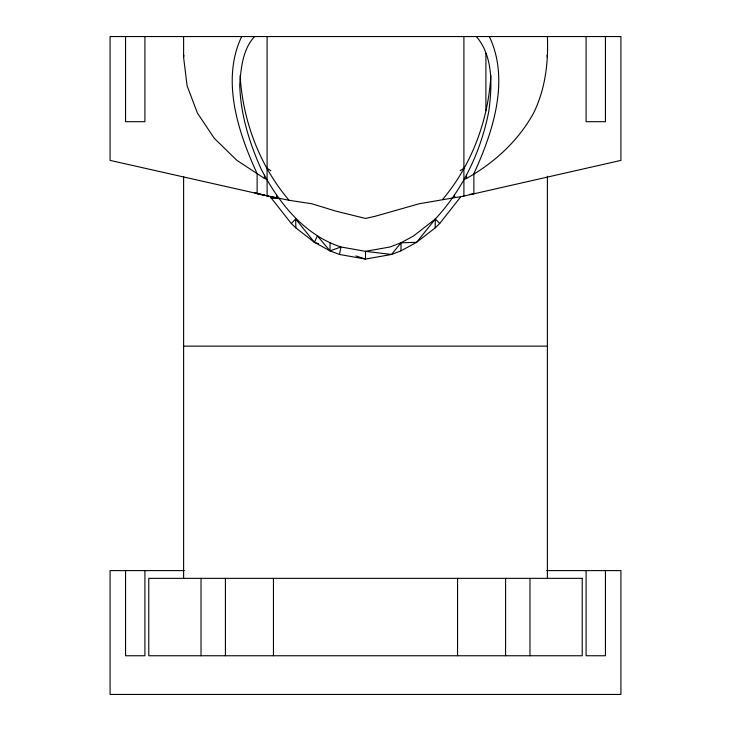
<?xml version="1.0" encoding="UTF-8"?>
<svg xmlns="http://www.w3.org/2000/svg" width="731" height="731" viewBox="0 0 731 731"><rect width="100%" height="100%" fill="white"/><g stroke="black" fill="none" stroke-linecap="round" stroke-linejoin="round"><path stroke-width="1.1" d="M271.091 198.284L279.269 198.53L110.079 160.391L110.079 36.55L620.921 36.55L620.921 160.391L463.902 196.072L419.155 203.775L374.966 216.33L365.5 218.441L335.849 211.131L311.845 203.775L289.074 200.294L269.922 196.374L291.322 223.54L295.891 227.944L314.403 242.326L330.019 250.852L339.449 254.461L365.5 259.076L391.551 254.461L400.981 250.852L416.597 242.326L435.109 227.944L435.374 218.944C463.244 188.927 481.126 150.997 488.856 110.929C492.082 86.103 493.599 56.844 476.42 36.55M490.876 75.622C488.253 120.396 471.641 165.087 442.593 199.453M267.098 179.57L264.448 178.437L236.881 160.345L214.265 138.287L197.452 113.131L187.109 85.838L183.609 57.447L183.883 55.245M547.391 36.55C548.469 62.802 545.289 89.346 533.548 113.131C518.151 141.074 494.202 162.922 466.552 178.437L463.902 179.57M339.449 254.461L340.966 246.987C303.804 234.834 278.209 202.249 260.921 168.596C249.161 142.097 240.508 113.981 239.722 84.805C241.011 68.102 242.637 49.406 254.58 36.55M241.678 36.55C220.863 80.163 238.233 132.549 257.129 173.631L257.129 193.806L268.862 196.155L266.641 195.606M318.661 243.725L314.403 242.326L317.364 235.894L330.019 250.852L340.966 246.987L365.5 251.336L391.551 254.461L400.981 242.802L413.636 235.894L435.374 218.944L439.678 223.54L435.109 227.944M461.005 196.475L439.678 223.54M435.374 218.944L416.597 242.326L400.981 242.802L390.034 246.987L365.5 251.336L365.5 259.076L355.924 255.932M291.322 223.54L295.626 218.944L314.403 242.326M460.101 170.716L463.902 168.221M452.325 197.79L455.404 197.05M469.393 194.455L473.871 193.806L473.871 173.631C492.767 132.549 510.137 80.163 489.322 36.55M183.609 346.147L547.391 346.147M184.285 570.609L110.079 570.609L110.079 694.45L620.921 694.45L620.921 570.609L546.715 570.609M254.452 192.737L264.448 195.104M267.098 168.221L270.899 170.716M289.074 200.294C259.642 165.773 242.756 120.761 240.124 75.622M547.117 55.245L547.391 57.447M295.626 218.944L295.891 227.944M605.442 36.55L605.442 121.693L586.088 121.693L586.088 36.55M605.442 570.609L605.442 655.753L586.088 655.753L586.088 570.609M547.391 176.226L547.391 578.349M529.975 578.349L529.975 655.753M505.587 578.349L505.587 655.753M485.905 53.336L485.905 110.646M466.552 175.212L466.552 178.437M463.902 36.55L463.902 196.072M457.551 578.349L457.551 655.753M454.435 195.159L454.435 197.434M400.981 242.802L400.981 250.852M330.019 242.802L330.019 250.852M276.565 195.159L276.565 197.973M273.449 578.349L273.449 655.753M267.098 36.55L267.098 196.072M264.448 175.212L264.448 178.437M225.413 578.349L225.413 655.753M201.025 578.349L201.025 655.753M183.609 36.55L183.609 57.447M183.609 176.546L183.609 578.349M144.912 36.55L144.912 121.693L125.558 121.693L125.558 36.55M144.912 570.609L144.912 655.753L125.558 655.753L125.558 570.609M582.223 578.349L148.777 578.349L148.777 655.753L582.223 655.753L582.223 578.349"/></g></svg>
